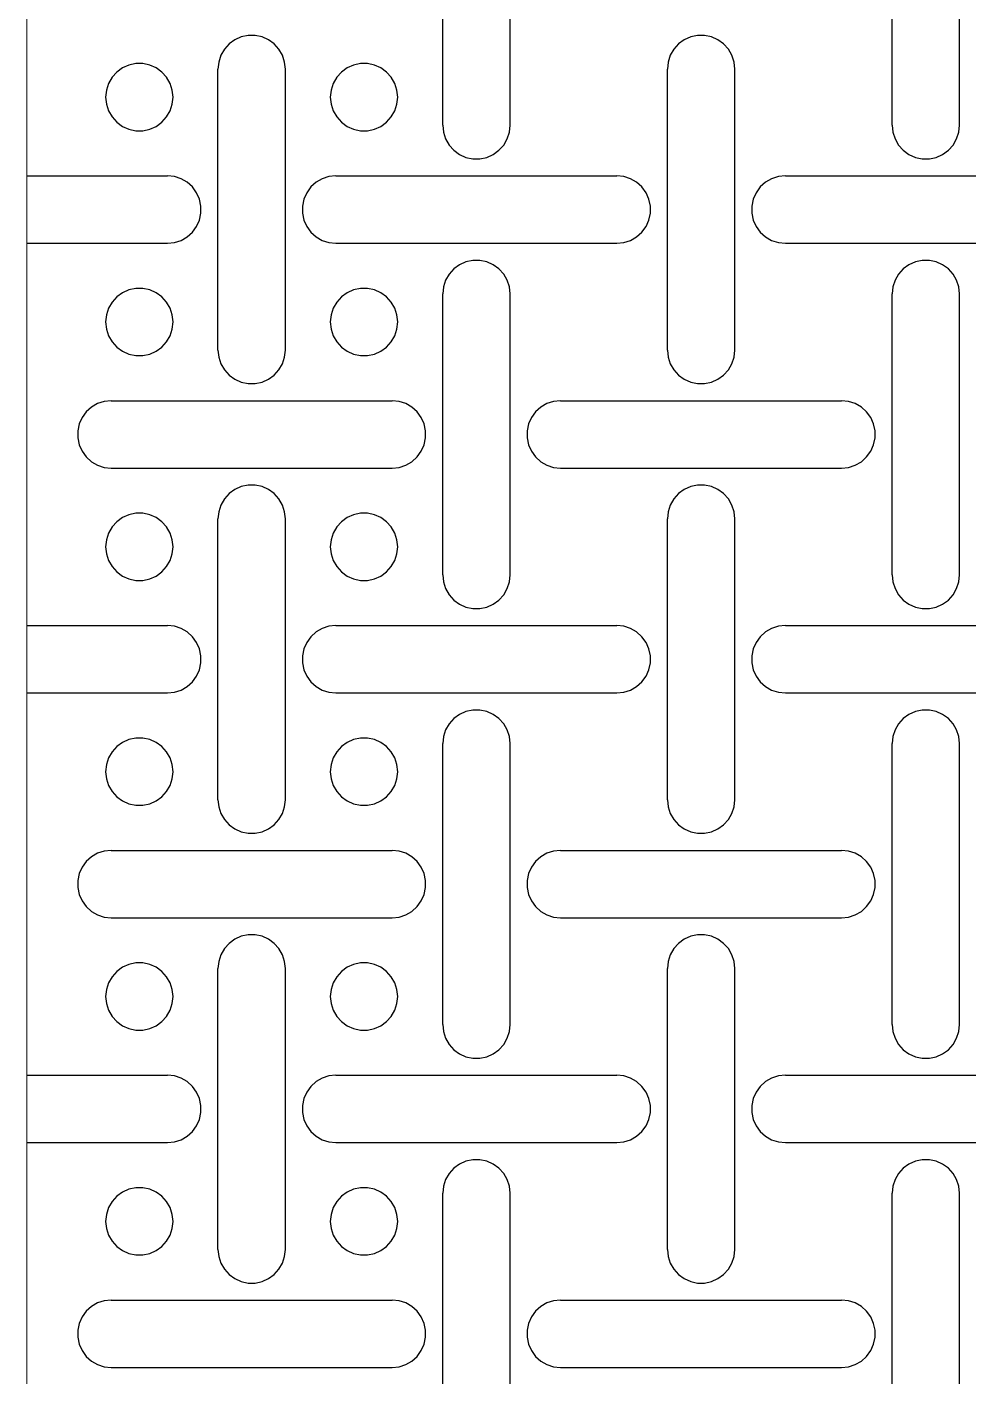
# Model space of a CAD drawing. Header units: metres. Extents: x 0 to 140, y -20 to 220.
# Drawn here: x 0 to 41.9, y 38.1 to 98.1 of the extents above; entities that cross this region are included whole.
import ezdxf

# ---------------------------------------------------------------- set-up
doc = ezdxf.new("R2010")
doc.units = ezdxf.units.M

msp = doc.modelspace()

# ---------------------------------------------------------------- linework, layer by layer
at = {"lineweight": 0}
msp.add_line((0, -20), (0, 220), dxfattribs=at)
for p, q in [((18.5, 93.75), (18.5, 106.25)), ((21.5, 93.75), (21.5, 106.25)), ((38.5, 93.75), (38.5, 106.25)), ((41.5, 93.75), (41.5, 106.25)), ((8.996, 97.365), (8.786, 97.132)), ((9.25, 97.549), (8.996, 97.365)), ((9.536, 97.677), (9.25, 97.549)), ((9.843, 97.742), (9.536, 97.677)), ((10.157, 97.742), (9.843, 97.742)), ((10.464, 97.677), (10.157, 97.742)), ((10.75, 97.549), (10.464, 97.677)), ((11.004, 97.365), (10.75, 97.549)), ((11.214, 97.132), (11.004, 97.365)), ((28.996, 97.365), (28.786, 97.132)), ((29.25, 97.549), (28.996, 97.365)), ((29.536, 97.677), (29.25, 97.549)), ((29.843, 97.742), (29.536, 97.677)), ((30.157, 97.742), (29.843, 97.742)), ((30.464, 97.677), (30.157, 97.742)), ((30.75, 97.549), (30.464, 97.677)), ((31.004, 97.365), (30.75, 97.549)), ((31.214, 97.132), (31.004, 97.365)), ((8.63, 96.86), (8.533, 96.562)), ((8.786, 97.132), (8.63, 96.86)), ((11.37, 96.86), (11.214, 97.132)), ((11.467, 96.562), (11.37, 96.86)), ((28.63, 96.86), (28.533, 96.562)), ((28.786, 97.132), (28.63, 96.86)), ((31.37, 96.86), (31.214, 97.132)), ((31.467, 96.562), (31.37, 96.86)), ((3.996, 96.115), (3.786, 95.882)), ((4.25, 96.299), (3.996, 96.115)), ((4.536, 96.427), (4.25, 96.299)), ((4.843, 96.492), (4.536, 96.427)), ((5.157, 96.492), (4.843, 96.492)), ((5.464, 96.427), (5.157, 96.492)), ((5.75, 96.299), (5.464, 96.427)), ((6.004, 96.115), (5.75, 96.299)), ((6.214, 95.882), (6.004, 96.115)), ((8.533, 96.562), (8.5, 96.25)), ((8.5, 83.75), (8.5, 96.25)), ((11.5, 96.25), (11.467, 96.562)), ((11.5, 83.75), (11.5, 96.25)), ((13.996, 96.115), (13.786, 95.882)), ((14.25, 96.299), (13.996, 96.115)), ((14.536, 96.427), (14.25, 96.299)), ((14.843, 96.492), (14.536, 96.427)), ((15.157, 96.492), (14.843, 96.492)), ((15.464, 96.427), (15.157, 96.492)), ((15.75, 96.299), (15.464, 96.427)), ((16.004, 96.115), (15.75, 96.299)), ((16.214, 95.882), (16.004, 96.115)), ((28.533, 96.562), (28.5, 96.25)), ((28.5, 83.75), (28.5, 96.25)), ((31.5, 96.25), (31.467, 96.562)), ((31.5, 83.75), (31.5, 96.25)), ((3.63, 95.61), (3.533, 95.312)), ((3.786, 95.882), (3.63, 95.61)), ((6.37, 95.61), (6.214, 95.882)), ((6.467, 95.312), (6.37, 95.61)), ((13.63, 95.61), (13.533, 95.312)), ((13.786, 95.882), (13.63, 95.61)), ((16.37, 95.61), (16.214, 95.882)), ((16.467, 95.312), (16.37, 95.61)), ((3.533, 95.312), (3.5, 95)), ((3.5, 95), (3.533, 94.688)), ((6.5, 95), (6.467, 95.312)), ((6.467, 94.688), (6.5, 95)), ((13.533, 95.312), (13.5, 95)), ((13.5, 95), (13.533, 94.688)), ((16.5, 95), (16.467, 95.312)), ((16.467, 94.688), (16.5, 95)), ((3.533, 94.688), (3.63, 94.39)), ((3.63, 94.39), (3.786, 94.118)), ((6.214, 94.118), (6.37, 94.39)), ((6.37, 94.39), (6.467, 94.688)), ((13.533, 94.688), (13.63, 94.39)), ((13.63, 94.39), (13.786, 94.118)), ((16.214, 94.118), (16.37, 94.39)), ((16.37, 94.39), (16.467, 94.688)), ((3.786, 94.118), (3.996, 93.885)), ((3.996, 93.885), (4.25, 93.701)), ((4.25, 93.701), (4.536, 93.573)), ((5.464, 93.573), (5.75, 93.701)), ((5.75, 93.701), (6.004, 93.885)), ((6.004, 93.885), (6.214, 94.118)), ((13.786, 94.118), (13.996, 93.885)), ((13.996, 93.885), (14.25, 93.701)), ((14.25, 93.701), (14.536, 93.573)), ((15.464, 93.573), (15.75, 93.701)), ((15.75, 93.701), (16.004, 93.885)), ((16.004, 93.885), (16.214, 94.118)), ((18.5, 93.75), (18.533, 93.438)), ((21.467, 93.438), (21.5, 93.75)), ((38.5, 93.75), (38.533, 93.438)), ((41.467, 93.438), (41.5, 93.75)), ((4.536, 93.573), (4.843, 93.508)), ((4.843, 93.508), (5.157, 93.508)), ((5.157, 93.508), (5.464, 93.573)), ((14.536, 93.573), (14.843, 93.508)), ((14.843, 93.508), (15.157, 93.508)), ((15.157, 93.508), (15.464, 93.573)), ((18.533, 93.438), (18.63, 93.14)), ((18.63, 93.14), (18.786, 92.868)), ((21.214, 92.868), (21.37, 93.14)), ((21.37, 93.14), (21.467, 93.438)), ((38.533, 93.438), (38.63, 93.14)), ((38.63, 93.14), (38.786, 92.868)), ((41.214, 92.868), (41.37, 93.14)), ((41.37, 93.14), (41.467, 93.438)), ((18.786, 92.868), (18.996, 92.635)), ((18.996, 92.635), (19.25, 92.451)), ((19.25, 92.451), (19.536, 92.323)), ((20.464, 92.323), (20.75, 92.451)), ((20.75, 92.451), (21.004, 92.635)), ((21.004, 92.635), (21.214, 92.868)), ((38.786, 92.868), (38.996, 92.635)), ((38.996, 92.635), (39.25, 92.451)), ((39.25, 92.451), (39.536, 92.323)), ((40.464, 92.323), (40.75, 92.451)), ((40.75, 92.451), (41.004, 92.635)), ((41.004, 92.635), (41.214, 92.868)), ((19.536, 92.323), (19.843, 92.258)), ((19.843, 92.258), (20.157, 92.258)), ((20.157, 92.258), (20.464, 92.323)), ((39.536, 92.323), (39.843, 92.258)), ((39.843, 92.258), (40.157, 92.258)), ((40.157, 92.258), (40.464, 92.323)), ((0, 91.5), (6.25, 91.5)), ((6.562, 91.467), (6.25, 91.5)), ((6.86, 91.37), (6.562, 91.467)), ((7.132, 91.214), (6.86, 91.37)), ((7.365, 91.004), (7.132, 91.214)), ((12.868, 91.214), (12.635, 91.004)), ((13.14, 91.37), (12.868, 91.214)), ((13.438, 91.467), (13.14, 91.37)), ((13.75, 91.5), (13.438, 91.467)), ((13.75, 91.5), (26.25, 91.5)), ((26.562, 91.467), (26.25, 91.5)), ((26.86, 91.37), (26.562, 91.467)), ((27.132, 91.214), (26.86, 91.37)), ((27.365, 91.004), (27.132, 91.214)), ((32.868, 91.214), (32.635, 91.004)), ((33.14, 91.37), (32.868, 91.214)), ((33.438, 91.467), (33.14, 91.37)), ((33.75, 91.5), (33.438, 91.467)), ((33.75, 91.5), (46.25, 91.5)), ((7.549, 90.75), (7.365, 91.004)), ((7.677, 90.464), (7.549, 90.75)), ((12.451, 90.75), (12.323, 90.464)), ((12.635, 91.004), (12.451, 90.75)), ((27.549, 90.75), (27.365, 91.004)), ((27.677, 90.464), (27.549, 90.75)), ((32.451, 90.75), (32.323, 90.464)), ((32.635, 91.004), (32.451, 90.75)), ((7.742, 90.157), (7.677, 90.464)), ((7.742, 89.843), (7.742, 90.157)), ((12.323, 90.464), (12.258, 90.157)), ((12.258, 90.157), (12.258, 89.843)), ((27.742, 90.157), (27.677, 90.464)), ((27.742, 89.843), (27.742, 90.157)), ((32.323, 90.464), (32.258, 90.157)), ((32.258, 90.157), (32.258, 89.843)), ((7.549, 89.25), (7.677, 89.536)), ((7.677, 89.536), (7.742, 89.843)), ((12.258, 89.843), (12.323, 89.536)), ((12.323, 89.536), (12.451, 89.25)), ((27.549, 89.25), (27.677, 89.536)), ((27.677, 89.536), (27.742, 89.843)), ((32.258, 89.843), (32.323, 89.536)), ((32.323, 89.536), (32.451, 89.25)), ((7.132, 88.786), (7.365, 88.996)), ((7.365, 88.996), (7.549, 89.25)), ((12.451, 89.25), (12.635, 88.996)), ((12.635, 88.996), (12.868, 88.786)), ((27.132, 88.786), (27.365, 88.996)), ((27.365, 88.996), (27.549, 89.25)), ((32.451, 89.25), (32.635, 88.996)), ((32.635, 88.996), (32.868, 88.786)), ((0, 88.5), (6.25, 88.5)), ((6.25, 88.5), (6.562, 88.533)), ((6.562, 88.533), (6.86, 88.63)), ((6.86, 88.63), (7.132, 88.786)), ((12.868, 88.786), (13.14, 88.63)), ((13.14, 88.63), (13.438, 88.533)), ((13.438, 88.533), (13.75, 88.5)), ((13.75, 88.5), (26.25, 88.5)), ((26.25, 88.5), (26.562, 88.533)), ((26.562, 88.533), (26.86, 88.63)), ((26.86, 88.63), (27.132, 88.786)), ((32.868, 88.786), (33.14, 88.63)), ((33.14, 88.63), (33.438, 88.533)), ((33.438, 88.533), (33.75, 88.5)), ((33.75, 88.5), (46.25, 88.5)), ((19.536, 87.677), (19.25, 87.549)), ((19.843, 87.742), (19.536, 87.677)), ((20.157, 87.742), (19.843, 87.742)), ((20.464, 87.677), (20.157, 87.742)), ((20.75, 87.549), (20.464, 87.677)), ((39.536, 87.677), (39.25, 87.549)), ((39.843, 87.742), (39.536, 87.677)), ((40.157, 87.742), (39.843, 87.742)), ((40.464, 87.677), (40.157, 87.742)), ((40.75, 87.549), (40.464, 87.677)), ((18.786, 87.132), (18.63, 86.86)), ((18.996, 87.365), (18.786, 87.132)), ((19.25, 87.549), (18.996, 87.365)), ((21.004, 87.365), (20.75, 87.549)), ((21.214, 87.132), (21.004, 87.365)), ((21.37, 86.86), (21.214, 87.132)), ((38.786, 87.132), (38.63, 86.86)), ((38.996, 87.365), (38.786, 87.132)), ((39.25, 87.549), (38.996, 87.365)), ((41.004, 87.365), (40.75, 87.549)), ((41.214, 87.132), (41.004, 87.365)), ((41.37, 86.86), (41.214, 87.132)), ((4.536, 86.427), (4.25, 86.299)), ((4.843, 86.492), (4.536, 86.427)), ((5.157, 86.492), (4.843, 86.492)), ((5.464, 86.427), (5.157, 86.492)), ((5.75, 86.299), (5.464, 86.427)), ((14.536, 86.427), (14.25, 86.299)), ((14.843, 86.492), (14.536, 86.427)), ((15.157, 86.492), (14.843, 86.492)), ((15.464, 86.427), (15.157, 86.492)), ((15.75, 86.299), (15.464, 86.427)), ((18.533, 86.562), (18.5, 86.25)), ((18.63, 86.86), (18.533, 86.562)), ((21.467, 86.562), (21.37, 86.86)), ((21.5, 86.25), (21.467, 86.562)), ((38.533, 86.562), (38.5, 86.25)), ((38.63, 86.86), (38.533, 86.562)), ((41.467, 86.562), (41.37, 86.86)), ((41.5, 86.25), (41.467, 86.562)), ((3.786, 85.882), (3.63, 85.61)), ((3.996, 86.115), (3.786, 85.882)), ((4.25, 86.299), (3.996, 86.115)), ((6.004, 86.115), (5.75, 86.299)), ((6.214, 85.882), (6.004, 86.115)), ((6.37, 85.61), (6.214, 85.882)), ((13.786, 85.882), (13.63, 85.61)), ((13.996, 86.115), (13.786, 85.882)), ((14.25, 86.299), (13.996, 86.115)), ((16.004, 86.115), (15.75, 86.299)), ((16.214, 85.882), (16.004, 86.115)), ((16.37, 85.61), (16.214, 85.882)), ((18.5, 73.75), (18.5, 86.25)), ((21.5, 73.75), (21.5, 86.25)), ((38.5, 73.75), (38.5, 86.25)), ((41.5, 73.75), (41.5, 86.25)), ((3.533, 85.312), (3.5, 85)), ((3.63, 85.61), (3.533, 85.312)), ((6.467, 85.312), (6.37, 85.61)), ((6.5, 85), (6.467, 85.312)), ((13.533, 85.312), (13.5, 85)), ((13.63, 85.61), (13.533, 85.312)), ((16.467, 85.312), (16.37, 85.61)), ((16.5, 85), (16.467, 85.312)), ((3.5, 85), (3.533, 84.688)), ((3.533, 84.688), (3.63, 84.39)), ((6.37, 84.39), (6.467, 84.688)), ((6.467, 84.688), (6.5, 85)), ((13.5, 85), (13.533, 84.688)), ((13.533, 84.688), (13.63, 84.39)), ((16.37, 84.39), (16.467, 84.688)), ((16.467, 84.688), (16.5, 85)), ((3.63, 84.39), (3.786, 84.118)), ((3.786, 84.118), (3.996, 83.885)), ((6.004, 83.885), (6.214, 84.118)), ((6.214, 84.118), (6.37, 84.39)), ((13.63, 84.39), (13.786, 84.118)), ((13.786, 84.118), (13.996, 83.885)), ((16.004, 83.885), (16.214, 84.118)), ((16.214, 84.118), (16.37, 84.39)), ((3.996, 83.885), (4.25, 83.701)), ((4.25, 83.701), (4.536, 83.573)), ((4.536, 83.573), (4.843, 83.508)), ((4.843, 83.508), (5.157, 83.508)), ((5.157, 83.508), (5.464, 83.573)), ((5.464, 83.573), (5.75, 83.701)), ((5.75, 83.701), (6.004, 83.885)), ((8.5, 83.75), (8.533, 83.438)), ((8.533, 83.438), (8.63, 83.14)), ((11.37, 83.14), (11.467, 83.438)), ((11.467, 83.438), (11.5, 83.75)), ((13.996, 83.885), (14.25, 83.701)), ((14.25, 83.701), (14.536, 83.573)), ((14.536, 83.573), (14.843, 83.508)), ((14.843, 83.508), (15.157, 83.508)), ((15.157, 83.508), (15.464, 83.573)), ((15.464, 83.573), (15.75, 83.701)), ((15.75, 83.701), (16.004, 83.885)), ((28.5, 83.75), (28.533, 83.438)), ((28.533, 83.438), (28.63, 83.14)), ((31.37, 83.14), (31.467, 83.438)), ((31.467, 83.438), (31.5, 83.75)), ((8.63, 83.14), (8.786, 82.868)), ((8.786, 82.868), (8.996, 82.635)), ((11.004, 82.635), (11.214, 82.868)), ((11.214, 82.868), (11.37, 83.14)), ((28.63, 83.14), (28.786, 82.868)), ((28.786, 82.868), (28.996, 82.635)), ((31.004, 82.635), (31.214, 82.868)), ((31.214, 82.868), (31.37, 83.14)), ((8.996, 82.635), (9.25, 82.451)), ((9.25, 82.451), (9.536, 82.323)), ((9.536, 82.323), (9.843, 82.258)), ((9.843, 82.258), (10.157, 82.258)), ((10.157, 82.258), (10.464, 82.323)), ((10.464, 82.323), (10.75, 82.451)), ((10.75, 82.451), (11.004, 82.635)), ((28.996, 82.635), (29.25, 82.451)), ((29.25, 82.451), (29.536, 82.323)), ((29.536, 82.323), (29.843, 82.258)), ((29.843, 82.258), (30.157, 82.258)), ((30.157, 82.258), (30.464, 82.323)), ((30.464, 82.323), (30.75, 82.451)), ((30.75, 82.451), (31.004, 82.635)), ((2.635, 81.004), (2.451, 80.75)), ((2.868, 81.214), (2.635, 81.004)), ((3.14, 81.37), (2.868, 81.214)), ((3.438, 81.467), (3.14, 81.37)), ((3.75, 81.5), (3.438, 81.467)), ((3.75, 81.5), (16.25, 81.5)), ((16.562, 81.467), (16.25, 81.5)), ((16.86, 81.37), (16.562, 81.467)), ((17.132, 81.214), (16.86, 81.37)), ((17.365, 81.004), (17.132, 81.214)), ((17.549, 80.75), (17.365, 81.004)), ((22.635, 81.004), (22.451, 80.75)), ((22.868, 81.214), (22.635, 81.004)), ((23.14, 81.37), (22.868, 81.214)), ((23.438, 81.467), (23.14, 81.37)), ((23.75, 81.5), (23.438, 81.467)), ((23.75, 81.5), (36.25, 81.5)), ((36.562, 81.467), (36.25, 81.5)), ((36.86, 81.37), (36.562, 81.467)), ((37.132, 81.214), (36.86, 81.37)), ((37.365, 81.004), (37.132, 81.214)), ((37.549, 80.75), (37.365, 81.004)), ((2.323, 80.464), (2.258, 80.157)), ((2.451, 80.75), (2.323, 80.464)), ((17.677, 80.464), (17.549, 80.75)), ((17.742, 80.157), (17.677, 80.464)), ((22.323, 80.464), (22.258, 80.157)), ((22.451, 80.75), (22.323, 80.464)), ((37.677, 80.464), (37.549, 80.75)), ((37.742, 80.157), (37.677, 80.464)), ((2.258, 80.157), (2.258, 79.843)), ((2.258, 79.843), (2.323, 79.536)), ((17.677, 79.536), (17.742, 79.843)), ((17.742, 79.843), (17.742, 80.157)), ((22.258, 80.157), (22.258, 79.843)), ((22.258, 79.843), (22.323, 79.536)), ((37.677, 79.536), (37.742, 79.843)), ((37.742, 79.843), (37.742, 80.157)), ((2.323, 79.536), (2.451, 79.25)), ((2.451, 79.25), (2.635, 78.996)), ((17.365, 78.996), (17.549, 79.25)), ((17.549, 79.25), (17.677, 79.536)), ((22.323, 79.536), (22.451, 79.25)), ((22.451, 79.25), (22.635, 78.996)), ((37.365, 78.996), (37.549, 79.25)), ((37.549, 79.25), (37.677, 79.536)), ((2.635, 78.996), (2.868, 78.786)), ((2.868, 78.786), (3.14, 78.63)), ((3.14, 78.63), (3.438, 78.533)), ((16.562, 78.533), (16.86, 78.63)), ((16.86, 78.63), (17.132, 78.786)), ((17.132, 78.786), (17.365, 78.996)), ((22.635, 78.996), (22.868, 78.786)), ((22.868, 78.786), (23.14, 78.63)), ((23.14, 78.63), (23.438, 78.533)), ((36.562, 78.533), (36.86, 78.63)), ((36.86, 78.63), (37.132, 78.786)), ((37.132, 78.786), (37.365, 78.996)), ((3.438, 78.533), (3.75, 78.5)), ((3.75, 78.5), (16.25, 78.5)), ((16.25, 78.5), (16.562, 78.533)), ((23.438, 78.533), (23.75, 78.5)), ((23.75, 78.5), (36.25, 78.5)), ((36.25, 78.5), (36.562, 78.533)), ((9.25, 77.549), (8.996, 77.365)), ((9.536, 77.677), (9.25, 77.549)), ((9.843, 77.742), (9.536, 77.677)), ((10.157, 77.742), (9.843, 77.742)), ((10.464, 77.677), (10.157, 77.742)), ((10.75, 77.549), (10.464, 77.677)), ((11.004, 77.365), (10.75, 77.549)), ((29.25, 77.549), (28.996, 77.365)), ((29.536, 77.677), (29.25, 77.549)), ((29.843, 77.742), (29.536, 77.677)), ((30.157, 77.742), (29.843, 77.742)), ((30.464, 77.677), (30.157, 77.742)), ((30.75, 77.549), (30.464, 77.677)), ((31.004, 77.365), (30.75, 77.549)), ((8.63, 76.86), (8.533, 76.562)), ((8.786, 77.132), (8.63, 76.86)), ((8.996, 77.365), (8.786, 77.132)), ((11.214, 77.132), (11.004, 77.365)), ((11.37, 76.86), (11.214, 77.132)), ((11.467, 76.562), (11.37, 76.86)), ((28.63, 76.86), (28.533, 76.562)), ((28.786, 77.132), (28.63, 76.86)), ((28.996, 77.365), (28.786, 77.132)), ((31.214, 77.132), (31.004, 77.365)), ((31.37, 76.86), (31.214, 77.132)), ((31.467, 76.562), (31.37, 76.86)), ((4.25, 76.299), (3.996, 76.115)), ((4.536, 76.427), (4.25, 76.299)), ((4.843, 76.492), (4.536, 76.427)), ((5.157, 76.492), (4.843, 76.492)), ((5.464, 76.427), (5.157, 76.492)), ((5.75, 76.299), (5.464, 76.427)), ((6.004, 76.115), (5.75, 76.299)), ((8.533, 76.562), (8.5, 76.25)), ((8.5, 63.75), (8.5, 76.25)), ((11.5, 76.25), (11.467, 76.562)), ((11.5, 63.75), (11.5, 76.25)), ((14.25, 76.299), (13.996, 76.115)), ((14.536, 76.427), (14.25, 76.299)), ((14.843, 76.492), (14.536, 76.427)), ((15.157, 76.492), (14.843, 76.492)), ((15.464, 76.427), (15.157, 76.492)), ((15.75, 76.299), (15.464, 76.427)), ((16.004, 76.115), (15.75, 76.299)), ((28.533, 76.562), (28.5, 76.25)), ((28.5, 63.75), (28.5, 76.25)), ((31.5, 76.25), (31.467, 76.562)), ((31.5, 63.75), (31.5, 76.25)), ((3.63, 75.61), (3.533, 75.312)), ((3.786, 75.882), (3.63, 75.61)), ((3.996, 76.115), (3.786, 75.882)), ((6.214, 75.882), (6.004, 76.115)), ((6.37, 75.61), (6.214, 75.882)), ((6.467, 75.312), (6.37, 75.61)), ((13.63, 75.61), (13.533, 75.312)), ((13.786, 75.882), (13.63, 75.61)), ((13.996, 76.115), (13.786, 75.882)), ((16.214, 75.882), (16.004, 76.115)), ((16.37, 75.61), (16.214, 75.882)), ((16.467, 75.312), (16.37, 75.61)), ((3.533, 75.312), (3.5, 75)), ((3.5, 75), (3.533, 74.688)), ((6.5, 75), (6.467, 75.312)), ((6.467, 74.688), (6.5, 75)), ((13.533, 75.312), (13.5, 75)), ((13.5, 75), (13.533, 74.688)), ((16.5, 75), (16.467, 75.312)), ((16.467, 74.688), (16.5, 75)), ((3.533, 74.688), (3.63, 74.39)), ((6.37, 74.39), (6.467, 74.688)), ((13.533, 74.688), (13.63, 74.39)), ((16.37, 74.39), (16.467, 74.688)), ((3.63, 74.39), (3.786, 74.118)), ((3.786, 74.118), (3.996, 73.885)), ((3.996, 73.885), (4.25, 73.701)), ((5.75, 73.701), (6.004, 73.885)), ((6.004, 73.885), (6.214, 74.118)), ((6.214, 74.118), (6.37, 74.39)), ((13.63, 74.39), (13.786, 74.118)), ((13.786, 74.118), (13.996, 73.885)), ((13.996, 73.885), (14.25, 73.701)), ((15.75, 73.701), (16.004, 73.885)), ((16.004, 73.885), (16.214, 74.118)), ((16.214, 74.118), (16.37, 74.39)), ((4.25, 73.701), (4.536, 73.573)), ((4.536, 73.573), (4.843, 73.508)), ((4.843, 73.508), (5.157, 73.508)), ((5.157, 73.508), (5.464, 73.573)), ((5.464, 73.573), (5.75, 73.701)), ((14.25, 73.701), (14.536, 73.573)), ((14.536, 73.573), (14.843, 73.508)), ((14.843, 73.508), (15.157, 73.508)), ((15.157, 73.508), (15.464, 73.573)), ((15.464, 73.573), (15.75, 73.701)), ((18.5, 73.75), (18.533, 73.438)), ((18.533, 73.438), (18.63, 73.14)), ((21.37, 73.14), (21.467, 73.438)), ((21.467, 73.438), (21.5, 73.75)), ((38.5, 73.75), (38.533, 73.438)), ((38.533, 73.438), (38.63, 73.14)), ((41.37, 73.14), (41.467, 73.438)), ((41.467, 73.438), (41.5, 73.75)), ((18.63, 73.14), (18.786, 72.868)), ((18.786, 72.868), (18.996, 72.635)), ((18.996, 72.635), (19.25, 72.451)), ((20.75, 72.451), (21.004, 72.635)), ((21.004, 72.635), (21.214, 72.868)), ((21.214, 72.868), (21.37, 73.14)), ((38.63, 73.14), (38.786, 72.868)), ((38.786, 72.868), (38.996, 72.635)), ((38.996, 72.635), (39.25, 72.451)), ((40.75, 72.451), (41.004, 72.635)), ((41.004, 72.635), (41.214, 72.868)), ((41.214, 72.868), (41.37, 73.14)), ((19.25, 72.451), (19.536, 72.323)), ((19.536, 72.323), (19.843, 72.258)), ((19.843, 72.258), (20.157, 72.258)), ((20.157, 72.258), (20.464, 72.323)), ((20.464, 72.323), (20.75, 72.451)), ((39.25, 72.451), (39.536, 72.323)), ((39.536, 72.323), (39.843, 72.258)), ((39.843, 72.258), (40.157, 72.258)), ((40.157, 72.258), (40.464, 72.323)), ((40.464, 72.323), (40.75, 72.451)), ((0, 71.5), (6.25, 71.5)), ((6.562, 71.467), (6.25, 71.5)), ((6.86, 71.37), (6.562, 71.467)), ((13.438, 71.467), (13.14, 71.37)), ((13.75, 71.5), (13.438, 71.467)), ((13.75, 71.5), (26.25, 71.5)), ((26.562, 71.467), (26.25, 71.5)), ((26.86, 71.37), (26.562, 71.467)), ((33.438, 71.467), (33.14, 71.37)), ((33.75, 71.5), (33.438, 71.467)), ((33.75, 71.5), (46.25, 71.5)), ((7.132, 71.214), (6.86, 71.37)), ((7.365, 71.004), (7.132, 71.214)), ((7.549, 70.75), (7.365, 71.004)), ((12.635, 71.004), (12.451, 70.75)), ((12.868, 71.214), (12.635, 71.004)), ((13.14, 71.37), (12.868, 71.214)), ((27.132, 71.214), (26.86, 71.37)), ((27.365, 71.004), (27.132, 71.214)), ((27.549, 70.75), (27.365, 71.004)), ((32.635, 71.004), (32.451, 70.75)), ((32.868, 71.214), (32.635, 71.004)), ((33.14, 71.37), (32.868, 71.214)), ((7.677, 70.464), (7.549, 70.75)), ((7.742, 70.157), (7.677, 70.464)), ((12.323, 70.464), (12.258, 70.157)), ((12.451, 70.75), (12.323, 70.464)), ((27.677, 70.464), (27.549, 70.75)), ((27.742, 70.157), (27.677, 70.464)), ((32.323, 70.464), (32.258, 70.157)), ((32.451, 70.75), (32.323, 70.464)), ((7.677, 69.536), (7.742, 69.843)), ((7.742, 69.843), (7.742, 70.157)), ((12.258, 70.157), (12.258, 69.843)), ((12.258, 69.843), (12.323, 69.536)), ((27.677, 69.536), (27.742, 69.843)), ((27.742, 69.843), (27.742, 70.157)), ((32.258, 70.157), (32.258, 69.843)), ((32.258, 69.843), (32.323, 69.536)), ((7.365, 68.996), (7.549, 69.25)), ((7.549, 69.25), (7.677, 69.536)), ((12.323, 69.536), (12.451, 69.25)), ((12.451, 69.25), (12.635, 68.996)), ((27.365, 68.996), (27.549, 69.25)), ((27.549, 69.25), (27.677, 69.536)), ((32.323, 69.536), (32.451, 69.25)), ((32.451, 69.25), (32.635, 68.996)), ((0, 68.5), (6.25, 68.5)), ((6.25, 68.5), (6.562, 68.533)), ((6.562, 68.533), (6.86, 68.63)), ((6.86, 68.63), (7.132, 68.786)), ((7.132, 68.786), (7.365, 68.996)), ((12.635, 68.996), (12.868, 68.786)), ((12.868, 68.786), (13.14, 68.63)), ((13.14, 68.63), (13.438, 68.533)), ((13.438, 68.533), (13.75, 68.5)), ((13.75, 68.5), (26.25, 68.5)), ((26.25, 68.5), (26.562, 68.533)), ((26.562, 68.533), (26.86, 68.63)), ((26.86, 68.63), (27.132, 68.786)), ((27.132, 68.786), (27.365, 68.996)), ((32.635, 68.996), (32.868, 68.786)), ((32.868, 68.786), (33.14, 68.63)), ((33.14, 68.63), (33.438, 68.533)), ((33.438, 68.533), (33.75, 68.5)), ((33.75, 68.5), (46.25, 68.5)), ((18.996, 67.365), (18.786, 67.132)), ((19.25, 67.549), (18.996, 67.365)), ((19.536, 67.677), (19.25, 67.549)), ((19.843, 67.742), (19.536, 67.677)), ((20.157, 67.742), (19.843, 67.742)), ((20.464, 67.677), (20.157, 67.742)), ((20.75, 67.549), (20.464, 67.677)), ((21.004, 67.365), (20.75, 67.549)), ((21.214, 67.132), (21.004, 67.365)), ((38.996, 67.365), (38.786, 67.132)), ((39.25, 67.549), (38.996, 67.365)), ((39.536, 67.677), (39.25, 67.549)), ((39.843, 67.742), (39.536, 67.677)), ((40.157, 67.742), (39.843, 67.742)), ((40.464, 67.677), (40.157, 67.742)), ((40.75, 67.549), (40.464, 67.677)), ((41.004, 67.365), (40.75, 67.549)), ((41.214, 67.132), (41.004, 67.365)), ((18.63, 66.86), (18.533, 66.562)), ((18.786, 67.132), (18.63, 66.86)), ((21.37, 66.86), (21.214, 67.132)), ((21.467, 66.562), (21.37, 66.86)), ((38.63, 66.86), (38.533, 66.562)), ((38.786, 67.132), (38.63, 66.86)), ((41.37, 66.86), (41.214, 67.132)), ((41.467, 66.562), (41.37, 66.86)), ((3.996, 66.115), (3.786, 65.882)), ((4.25, 66.299), (3.996, 66.115)), ((4.536, 66.427), (4.25, 66.299)), ((4.843, 66.492), (4.536, 66.427)), ((5.157, 66.492), (4.843, 66.492)), ((5.464, 66.427), (5.157, 66.492)), ((5.75, 66.299), (5.464, 66.427)), ((6.004, 66.115), (5.75, 66.299)), ((6.214, 65.882), (6.004, 66.115)), ((13.996, 66.115), (13.786, 65.882)), ((14.25, 66.299), (13.996, 66.115)), ((14.536, 66.427), (14.25, 66.299)), ((14.843, 66.492), (14.536, 66.427)), ((15.157, 66.492), (14.843, 66.492)), ((15.464, 66.427), (15.157, 66.492)), ((15.75, 66.299), (15.464, 66.427)), ((16.004, 66.115), (15.75, 66.299)), ((16.214, 65.882), (16.004, 66.115)), ((18.533, 66.562), (18.5, 66.25)), ((18.5, 53.75), (18.5, 66.25)), ((21.5, 66.25), (21.467, 66.562)), ((21.5, 53.75), (21.5, 66.25)), ((38.533, 66.562), (38.5, 66.25)), ((38.5, 53.75), (38.5, 66.25)), ((41.5, 66.25), (41.467, 66.562)), ((41.5, 53.75), (41.5, 66.25)), ((3.63, 65.61), (3.533, 65.312)), ((3.786, 65.882), (3.63, 65.61)), ((6.37, 65.61), (6.214, 65.882)), ((6.467, 65.312), (6.37, 65.61)), ((13.63, 65.61), (13.533, 65.312)), ((13.786, 65.882), (13.63, 65.61)), ((16.37, 65.61), (16.214, 65.882)), ((16.467, 65.312), (16.37, 65.61)), ((3.533, 65.312), (3.5, 65)), ((3.5, 65), (3.533, 64.688)), ((6.5, 65), (6.467, 65.312)), ((6.467, 64.688), (6.5, 65)), ((13.533, 65.312), (13.5, 65)), ((13.5, 65), (13.533, 64.688)), ((16.5, 65), (16.467, 65.312)), ((16.467, 64.688), (16.5, 65)), ((3.533, 64.688), (3.63, 64.39)), ((3.63, 64.39), (3.786, 64.118)), ((6.214, 64.118), (6.37, 64.39)), ((6.37, 64.39), (6.467, 64.688)), ((13.533, 64.688), (13.63, 64.39)), ((13.63, 64.39), (13.786, 64.118)), ((16.214, 64.118), (16.37, 64.39)), ((16.37, 64.39), (16.467, 64.688)), ((3.786, 64.118), (3.996, 63.885)), ((3.996, 63.885), (4.25, 63.701)), ((4.25, 63.701), (4.536, 63.573)), ((5.464, 63.573), (5.75, 63.701)), ((5.75, 63.701), (6.004, 63.885)), ((6.004, 63.885), (6.214, 64.118)), ((8.5, 63.75), (8.533, 63.438)), ((11.467, 63.438), (11.5, 63.75)), ((13.786, 64.118), (13.996, 63.885)), ((13.996, 63.885), (14.25, 63.701)), ((14.25, 63.701), (14.536, 63.573)), ((15.464, 63.573), (15.75, 63.701)), ((15.75, 63.701), (16.004, 63.885)), ((16.004, 63.885), (16.214, 64.118)), ((28.5, 63.75), (28.533, 63.438)), ((31.467, 63.438), (31.5, 63.75)), ((4.536, 63.573), (4.843, 63.508)), ((4.843, 63.508), (5.157, 63.508)), ((5.157, 63.508), (5.464, 63.573)), ((8.533, 63.438), (8.63, 63.14)), ((8.63, 63.14), (8.786, 62.868)), ((11.214, 62.868), (11.37, 63.14)), ((11.37, 63.14), (11.467, 63.438)), ((14.536, 63.573), (14.843, 63.508)), ((14.843, 63.508), (15.157, 63.508)), ((15.157, 63.508), (15.464, 63.573)), ((28.533, 63.438), (28.63, 63.14)), ((28.63, 63.14), (28.786, 62.868)), ((31.214, 62.868), (31.37, 63.14)), ((31.37, 63.14), (31.467, 63.438)), ((8.786, 62.868), (8.996, 62.635)), ((8.996, 62.635), (9.25, 62.451)), ((9.25, 62.451), (9.536, 62.323)), ((10.464, 62.323), (10.75, 62.451)), ((10.75, 62.451), (11.004, 62.635)), ((11.004, 62.635), (11.214, 62.868)), ((28.786, 62.868), (28.996, 62.635)), ((28.996, 62.635), (29.25, 62.451)), ((29.25, 62.451), (29.536, 62.323)), ((30.464, 62.323), (30.75, 62.451)), ((30.75, 62.451), (31.004, 62.635)), ((31.004, 62.635), (31.214, 62.868)), ((9.536, 62.323), (9.843, 62.258)), ((9.843, 62.258), (10.157, 62.258)), ((10.157, 62.258), (10.464, 62.323)), ((29.536, 62.323), (29.843, 62.258)), ((29.843, 62.258), (30.157, 62.258)), ((30.157, 62.258), (30.464, 62.323)), ((2.868, 61.214), (2.635, 61.004)), ((3.14, 61.37), (2.868, 61.214)), ((3.438, 61.467), (3.14, 61.37)), ((3.75, 61.5), (3.438, 61.467)), ((3.75, 61.5), (16.25, 61.5)), ((16.562, 61.467), (16.25, 61.5)), ((16.86, 61.37), (16.562, 61.467)), ((17.132, 61.214), (16.86, 61.37)), ((17.365, 61.004), (17.132, 61.214)), ((22.868, 61.214), (22.635, 61.004)), ((23.14, 61.37), (22.868, 61.214)), ((23.438, 61.467), (23.14, 61.37)), ((23.75, 61.5), (23.438, 61.467)), ((23.75, 61.5), (36.25, 61.5)), ((36.562, 61.467), (36.25, 61.5)), ((36.86, 61.37), (36.562, 61.467)), ((37.132, 61.214), (36.86, 61.37)), ((37.365, 61.004), (37.132, 61.214)), ((2.451, 60.75), (2.323, 60.464)), ((2.635, 61.004), (2.451, 60.75)), ((17.549, 60.75), (17.365, 61.004)), ((17.677, 60.464), (17.549, 60.75)), ((22.451, 60.75), (22.323, 60.464)), ((22.635, 61.004), (22.451, 60.75)), ((37.549, 60.75), (37.365, 61.004)), ((37.677, 60.464), (37.549, 60.75)), ((2.323, 60.464), (2.258, 60.157)), ((2.258, 60.157), (2.258, 59.843)), ((17.742, 60.157), (17.677, 60.464)), ((17.742, 59.843), (17.742, 60.157)), ((22.323, 60.464), (22.258, 60.157)), ((22.258, 60.157), (22.258, 59.843)), ((37.742, 60.157), (37.677, 60.464)), ((37.742, 59.843), (37.742, 60.157)), ((2.258, 59.843), (2.323, 59.536)), ((2.323, 59.536), (2.451, 59.25)), ((17.549, 59.25), (17.677, 59.536)), ((17.677, 59.536), (17.742, 59.843)), ((22.258, 59.843), (22.323, 59.536)), ((22.323, 59.536), (22.451, 59.25)), ((37.549, 59.25), (37.677, 59.536)), ((37.677, 59.536), (37.742, 59.843)), ((2.451, 59.25), (2.635, 58.996)), ((2.635, 58.996), (2.868, 58.786)), ((17.132, 58.786), (17.365, 58.996)), ((17.365, 58.996), (17.549, 59.25)), ((22.451, 59.25), (22.635, 58.996)), ((22.635, 58.996), (22.868, 58.786)), ((37.132, 58.786), (37.365, 58.996)), ((37.365, 58.996), (37.549, 59.25)), ((2.868, 58.786), (3.14, 58.63)), ((3.14, 58.63), (3.438, 58.533)), ((3.438, 58.533), (3.75, 58.5)), ((3.75, 58.5), (16.25, 58.5)), ((16.25, 58.5), (16.562, 58.533)), ((16.562, 58.533), (16.86, 58.63)), ((16.86, 58.63), (17.132, 58.786)), ((22.868, 58.786), (23.14, 58.63)), ((23.14, 58.63), (23.438, 58.533)), ((23.438, 58.533), (23.75, 58.5)), ((23.75, 58.5), (36.25, 58.5)), ((36.25, 58.5), (36.562, 58.533)), ((36.562, 58.533), (36.86, 58.63)), ((36.86, 58.63), (37.132, 58.786)), ((9.536, 57.677), (9.25, 57.549)), ((9.843, 57.742), (9.536, 57.677)), ((10.157, 57.742), (9.843, 57.742)), ((10.464, 57.677), (10.157, 57.742)), ((10.75, 57.549), (10.464, 57.677)), ((29.536, 57.677), (29.25, 57.549)), ((29.843, 57.742), (29.536, 57.677)), ((30.157, 57.742), (29.843, 57.742)), ((30.464, 57.677), (30.157, 57.742)), ((30.75, 57.549), (30.464, 57.677)), ((8.786, 57.132), (8.63, 56.86)), ((8.996, 57.365), (8.786, 57.132)), ((9.25, 57.549), (8.996, 57.365)), ((11.004, 57.365), (10.75, 57.549)), ((11.214, 57.132), (11.004, 57.365)), ((11.37, 56.86), (11.214, 57.132)), ((28.786, 57.132), (28.63, 56.86)), ((28.996, 57.365), (28.786, 57.132)), ((29.25, 57.549), (28.996, 57.365)), ((31.004, 57.365), (30.75, 57.549)), ((31.214, 57.132), (31.004, 57.365)), ((31.37, 56.86), (31.214, 57.132)), ((4.536, 56.427), (4.25, 56.299)), ((4.843, 56.492), (4.536, 56.427)), ((5.157, 56.492), (4.843, 56.492)), ((5.464, 56.427), (5.157, 56.492)), ((5.75, 56.299), (5.464, 56.427)), ((8.533, 56.562), (8.5, 56.25)), ((8.63, 56.86), (8.533, 56.562)), ((11.467, 56.562), (11.37, 56.86)), ((11.5, 56.25), (11.467, 56.562)), ((14.536, 56.427), (14.25, 56.299)), ((14.843, 56.492), (14.536, 56.427)), ((15.157, 56.492), (14.843, 56.492)), ((15.464, 56.427), (15.157, 56.492)), ((15.75, 56.299), (15.464, 56.427)), ((28.533, 56.562), (28.5, 56.25)), ((28.63, 56.86), (28.533, 56.562)), ((31.467, 56.562), (31.37, 56.86)), ((31.5, 56.25), (31.467, 56.562)), ((3.786, 55.882), (3.63, 55.61)), ((3.996, 56.115), (3.786, 55.882)), ((4.25, 56.299), (3.996, 56.115)), ((6.004, 56.115), (5.75, 56.299)), ((6.214, 55.882), (6.004, 56.115)), ((6.37, 55.61), (6.214, 55.882)), ((8.5, 43.75), (8.5, 56.25)), ((11.5, 43.75), (11.5, 56.25)), ((13.786, 55.882), (13.63, 55.61)), ((13.996, 56.115), (13.786, 55.882)), ((14.25, 56.299), (13.996, 56.115)), ((16.004, 56.115), (15.75, 56.299)), ((16.214, 55.882), (16.004, 56.115)), ((16.37, 55.61), (16.214, 55.882)), ((28.5, 43.75), (28.5, 56.25)), ((31.5, 43.75), (31.5, 56.25)), ((3.533, 55.312), (3.5, 55)), ((3.63, 55.61), (3.533, 55.312)), ((6.467, 55.312), (6.37, 55.61)), ((6.5, 55), (6.467, 55.312)), ((13.533, 55.312), (13.5, 55)), ((13.63, 55.61), (13.533, 55.312)), ((16.467, 55.312), (16.37, 55.61)), ((16.5, 55), (16.467, 55.312)), ((3.5, 55), (3.533, 54.688)), ((3.533, 54.688), (3.63, 54.39)), ((6.37, 54.39), (6.467, 54.688)), ((6.467, 54.688), (6.5, 55)), ((13.5, 55), (13.533, 54.688)), ((13.533, 54.688), (13.63, 54.39)), ((16.37, 54.39), (16.467, 54.688)), ((16.467, 54.688), (16.5, 55)), ((3.63, 54.39), (3.786, 54.118)), ((3.786, 54.118), (3.996, 53.885)), ((6.004, 53.885), (6.214, 54.118)), ((6.214, 54.118), (6.37, 54.39)), ((13.63, 54.39), (13.786, 54.118)), ((13.786, 54.118), (13.996, 53.885)), ((16.004, 53.885), (16.214, 54.118)), ((16.214, 54.118), (16.37, 54.39)), ((3.996, 53.885), (4.25, 53.701)), ((4.25, 53.701), (4.536, 53.573)), ((4.536, 53.573), (4.843, 53.508)), ((4.843, 53.508), (5.157, 53.508)), ((5.157, 53.508), (5.464, 53.573)), ((5.464, 53.573), (5.75, 53.701)), ((5.75, 53.701), (6.004, 53.885)), ((13.996, 53.885), (14.25, 53.701)), ((14.25, 53.701), (14.536, 53.573)), ((14.536, 53.573), (14.843, 53.508)), ((14.843, 53.508), (15.157, 53.508)), ((15.157, 53.508), (15.464, 53.573)), ((15.464, 53.573), (15.75, 53.701)), ((15.75, 53.701), (16.004, 53.885)), ((18.5, 53.75), (18.533, 53.438)), ((18.533, 53.438), (18.63, 53.14)), ((21.37, 53.14), (21.467, 53.438)), ((21.467, 53.438), (21.5, 53.75)), ((38.5, 53.75), (38.533, 53.438)), ((38.533, 53.438), (38.63, 53.14)), ((41.37, 53.14), (41.467, 53.438)), ((41.467, 53.438), (41.5, 53.75)), ((18.63, 53.14), (18.786, 52.868)), ((18.786, 52.868), (18.996, 52.635)), ((21.004, 52.635), (21.214, 52.868)), ((21.214, 52.868), (21.37, 53.14)), ((38.63, 53.14), (38.786, 52.868)), ((38.786, 52.868), (38.996, 52.635)), ((41.004, 52.635), (41.214, 52.868)), ((41.214, 52.868), (41.37, 53.14)), ((18.996, 52.635), (19.25, 52.451)), ((19.25, 52.451), (19.536, 52.323)), ((19.536, 52.323), (19.843, 52.258)), ((19.843, 52.258), (20.157, 52.258)), ((20.157, 52.258), (20.464, 52.323)), ((20.464, 52.323), (20.75, 52.451)), ((20.75, 52.451), (21.004, 52.635)), ((38.996, 52.635), (39.25, 52.451)), ((39.25, 52.451), (39.536, 52.323)), ((39.536, 52.323), (39.843, 52.258)), ((39.843, 52.258), (40.157, 52.258)), ((40.157, 52.258), (40.464, 52.323)), ((40.464, 52.323), (40.75, 52.451)), ((40.75, 52.451), (41.004, 52.635)), ((0, 51.5), (6.25, 51.5)), ((6.562, 51.467), (6.25, 51.5)), ((6.86, 51.37), (6.562, 51.467)), ((7.132, 51.214), (6.86, 51.37)), ((7.365, 51.004), (7.132, 51.214)), ((7.549, 50.75), (7.365, 51.004)), ((12.635, 51.004), (12.451, 50.75)), ((12.868, 51.214), (12.635, 51.004)), ((13.14, 51.37), (12.868, 51.214)), ((13.438, 51.467), (13.14, 51.37)), ((13.75, 51.5), (13.438, 51.467)), ((13.75, 51.5), (26.25, 51.5)), ((26.562, 51.467), (26.25, 51.5)), ((26.86, 51.37), (26.562, 51.467)), ((27.132, 51.214), (26.86, 51.37)), ((27.365, 51.004), (27.132, 51.214)), ((27.549, 50.75), (27.365, 51.004)), ((32.635, 51.004), (32.451, 50.75)), ((32.868, 51.214), (32.635, 51.004)), ((33.14, 51.37), (32.868, 51.214)), ((33.438, 51.467), (33.14, 51.37)), ((33.75, 51.5), (33.438, 51.467)), ((33.75, 51.5), (46.25, 51.5)), ((7.677, 50.464), (7.549, 50.75)), ((7.742, 50.157), (7.677, 50.464)), ((12.323, 50.464), (12.258, 50.157)), ((12.451, 50.75), (12.323, 50.464)), ((27.677, 50.464), (27.549, 50.75)), ((27.742, 50.157), (27.677, 50.464)), ((32.323, 50.464), (32.258, 50.157)), ((32.451, 50.75), (32.323, 50.464)), ((7.677, 49.536), (7.742, 49.843)), ((7.742, 49.843), (7.742, 50.157)), ((12.258, 50.157), (12.258, 49.843)), ((12.258, 49.843), (12.323, 49.536)), ((27.677, 49.536), (27.742, 49.843)), ((27.742, 49.843), (27.742, 50.157)), ((32.258, 50.157), (32.258, 49.843)), ((32.258, 49.843), (32.323, 49.536)), ((7.365, 48.996), (7.549, 49.25)), ((7.549, 49.25), (7.677, 49.536)), ((12.323, 49.536), (12.451, 49.25)), ((12.451, 49.25), (12.635, 48.996)), ((27.365, 48.996), (27.549, 49.25)), ((27.549, 49.25), (27.677, 49.536)), ((32.323, 49.536), (32.451, 49.25)), ((32.451, 49.25), (32.635, 48.996)), ((6.562, 48.533), (6.86, 48.63)), ((6.86, 48.63), (7.132, 48.786)), ((7.132, 48.786), (7.365, 48.996)), ((12.635, 48.996), (12.868, 48.786)), ((12.868, 48.786), (13.14, 48.63)), ((13.14, 48.63), (13.438, 48.533)), ((26.562, 48.533), (26.86, 48.63)), ((26.86, 48.63), (27.132, 48.786)), ((27.132, 48.786), (27.365, 48.996)), ((32.635, 48.996), (32.868, 48.786)), ((32.868, 48.786), (33.14, 48.63)), ((33.14, 48.63), (33.438, 48.533)), ((0, 48.5), (6.25, 48.5)), ((6.25, 48.5), (6.562, 48.533)), ((13.438, 48.533), (13.75, 48.5)), ((13.75, 48.5), (26.25, 48.5)), ((26.25, 48.5), (26.562, 48.533)), ((33.438, 48.533), (33.75, 48.5)), ((33.75, 48.5), (46.25, 48.5)), ((19.25, 47.549), (18.996, 47.365)), ((19.536, 47.677), (19.25, 47.549)), ((19.843, 47.742), (19.536, 47.677)), ((20.157, 47.742), (19.843, 47.742)), ((20.464, 47.677), (20.157, 47.742)), ((20.75, 47.549), (20.464, 47.677)), ((21.004, 47.365), (20.75, 47.549)), ((39.25, 47.549), (38.996, 47.365)), ((39.536, 47.677), (39.25, 47.549)), ((39.843, 47.742), (39.536, 47.677)), ((40.157, 47.742), (39.843, 47.742)), ((40.464, 47.677), (40.157, 47.742)), ((40.75, 47.549), (40.464, 47.677)), ((41.004, 47.365), (40.75, 47.549)), ((18.63, 46.86), (18.533, 46.562)), ((18.786, 47.132), (18.63, 46.86)), ((18.996, 47.365), (18.786, 47.132)), ((21.214, 47.132), (21.004, 47.365)), ((21.37, 46.86), (21.214, 47.132)), ((21.467, 46.562), (21.37, 46.86)), ((38.63, 46.86), (38.533, 46.562)), ((38.786, 47.132), (38.63, 46.86)), ((38.996, 47.365), (38.786, 47.132)), ((41.214, 47.132), (41.004, 47.365)), ((41.37, 46.86), (41.214, 47.132)), ((41.467, 46.562), (41.37, 46.86)), ((4.25, 46.299), (3.996, 46.115)), ((4.536, 46.427), (4.25, 46.299)), ((4.843, 46.492), (4.536, 46.427)), ((5.157, 46.492), (4.843, 46.492)), ((5.464, 46.427), (5.157, 46.492)), ((5.75, 46.299), (5.464, 46.427)), ((6.004, 46.115), (5.75, 46.299)), ((14.25, 46.299), (13.996, 46.115)), ((14.536, 46.427), (14.25, 46.299)), ((14.843, 46.492), (14.536, 46.427)), ((15.157, 46.492), (14.843, 46.492)), ((15.464, 46.427), (15.157, 46.492)), ((15.75, 46.299), (15.464, 46.427)), ((16.004, 46.115), (15.75, 46.299)), ((18.533, 46.562), (18.5, 46.25)), ((18.5, 33.75), (18.5, 46.25)), ((21.5, 46.25), (21.467, 46.562)), ((21.5, 33.75), (21.5, 46.25)), ((38.533, 46.562), (38.5, 46.25)), ((38.5, 33.75), (38.5, 46.25)), ((41.5, 46.25), (41.467, 46.562)), ((41.5, 33.75), (41.5, 46.25)), ((3.63, 45.61), (3.533, 45.312)), ((3.786, 45.882), (3.63, 45.61)), ((3.996, 46.115), (3.786, 45.882)), ((6.214, 45.882), (6.004, 46.115)), ((6.37, 45.61), (6.214, 45.882)), ((6.467, 45.312), (6.37, 45.61)), ((13.63, 45.61), (13.533, 45.312)), ((13.786, 45.882), (13.63, 45.61)), ((13.996, 46.115), (13.786, 45.882)), ((16.214, 45.882), (16.004, 46.115)), ((16.37, 45.61), (16.214, 45.882)), ((16.467, 45.312), (16.37, 45.61)), ((3.533, 45.312), (3.5, 45)), ((3.5, 45), (3.533, 44.688)), ((6.5, 45), (6.467, 45.312)), ((6.467, 44.688), (6.5, 45)), ((13.533, 45.312), (13.5, 45)), ((13.5, 45), (13.533, 44.688)), ((16.5, 45), (16.467, 45.312)), ((16.467, 44.688), (16.5, 45)), ((3.533, 44.688), (3.63, 44.39)), ((6.37, 44.39), (6.467, 44.688)), ((13.533, 44.688), (13.63, 44.39)), ((16.37, 44.39), (16.467, 44.688)), ((3.63, 44.39), (3.786, 44.118)), ((3.786, 44.118), (3.996, 43.885)), ((3.996, 43.885), (4.25, 43.701)), ((5.75, 43.701), (6.004, 43.885)), ((6.004, 43.885), (6.214, 44.118)), ((6.214, 44.118), (6.37, 44.39)), ((13.63, 44.39), (13.786, 44.118)), ((13.786, 44.118), (13.996, 43.885)), ((13.996, 43.885), (14.25, 43.701)), ((15.75, 43.701), (16.004, 43.885)), ((16.004, 43.885), (16.214, 44.118)), ((16.214, 44.118), (16.37, 44.39)), ((4.25, 43.701), (4.536, 43.573)), ((4.536, 43.573), (4.843, 43.508)), ((4.843, 43.508), (5.157, 43.508)), ((5.157, 43.508), (5.464, 43.573)), ((5.464, 43.573), (5.75, 43.701)), ((8.5, 43.75), (8.533, 43.438)), ((8.533, 43.438), (8.63, 43.14)), ((11.37, 43.14), (11.467, 43.438)), ((11.467, 43.438), (11.5, 43.75)), ((14.25, 43.701), (14.536, 43.573)), ((14.536, 43.573), (14.843, 43.508)), ((14.843, 43.508), (15.157, 43.508)), ((15.157, 43.508), (15.464, 43.573)), ((15.464, 43.573), (15.75, 43.701)), ((28.5, 43.75), (28.533, 43.438)), ((28.533, 43.438), (28.63, 43.14)), ((31.37, 43.14), (31.467, 43.438)), ((31.467, 43.438), (31.5, 43.75)), ((8.63, 43.14), (8.786, 42.868)), ((8.786, 42.868), (8.996, 42.635)), ((8.996, 42.635), (9.25, 42.451)), ((10.75, 42.451), (11.004, 42.635)), ((11.004, 42.635), (11.214, 42.868)), ((11.214, 42.868), (11.37, 43.14)), ((28.63, 43.14), (28.786, 42.868)), ((28.786, 42.868), (28.996, 42.635)), ((28.996, 42.635), (29.25, 42.451)), ((30.75, 42.451), (31.004, 42.635)), ((31.004, 42.635), (31.214, 42.868)), ((31.214, 42.868), (31.37, 43.14)), ((9.25, 42.451), (9.536, 42.323)), ((9.536, 42.323), (9.843, 42.258)), ((9.843, 42.258), (10.157, 42.258)), ((10.157, 42.258), (10.464, 42.323)), ((10.464, 42.323), (10.75, 42.451)), ((29.25, 42.451), (29.536, 42.323)), ((29.536, 42.323), (29.843, 42.258)), ((29.843, 42.258), (30.157, 42.258)), ((30.157, 42.258), (30.464, 42.323)), ((30.464, 42.323), (30.75, 42.451)), ((3.438, 41.467), (3.14, 41.37)), ((3.75, 41.5), (3.438, 41.467)), ((3.75, 41.5), (16.25, 41.5)), ((16.562, 41.467), (16.25, 41.5)), ((16.86, 41.37), (16.562, 41.467)), ((23.438, 41.467), (23.14, 41.37)), ((23.75, 41.5), (23.438, 41.467)), ((23.75, 41.5), (36.25, 41.5)), ((36.562, 41.467), (36.25, 41.5)), ((36.86, 41.37), (36.562, 41.467)), ((2.635, 41.004), (2.451, 40.75)), ((2.868, 41.214), (2.635, 41.004)), ((3.14, 41.37), (2.868, 41.214)), ((17.132, 41.214), (16.86, 41.37)), ((17.365, 41.004), (17.132, 41.214)), ((17.549, 40.75), (17.365, 41.004)), ((22.635, 41.004), (22.451, 40.75)), ((22.868, 41.214), (22.635, 41.004)), ((23.14, 41.37), (22.868, 41.214)), ((37.132, 41.214), (36.86, 41.37)), ((37.365, 41.004), (37.132, 41.214)), ((37.549, 40.75), (37.365, 41.004)), ((2.323, 40.464), (2.258, 40.157)), ((2.451, 40.75), (2.323, 40.464)), ((17.677, 40.464), (17.549, 40.75)), ((17.742, 40.157), (17.677, 40.464)), ((22.323, 40.464), (22.258, 40.157)), ((22.451, 40.75), (22.323, 40.464)), ((37.677, 40.464), (37.549, 40.75)), ((37.742, 40.157), (37.677, 40.464)), ((2.258, 40.157), (2.258, 39.843)), ((2.258, 39.843), (2.323, 39.536)), ((17.677, 39.536), (17.742, 39.843)), ((17.742, 39.843), (17.742, 40.157)), ((22.258, 40.157), (22.258, 39.843)), ((22.258, 39.843), (22.323, 39.536)), ((37.677, 39.536), (37.742, 39.843)), ((37.742, 39.843), (37.742, 40.157)), ((2.323, 39.536), (2.451, 39.25)), ((2.451, 39.25), (2.635, 38.996)), ((17.365, 38.996), (17.549, 39.25)), ((17.549, 39.25), (17.677, 39.536)), ((22.323, 39.536), (22.451, 39.25)), ((22.451, 39.25), (22.635, 38.996)), ((37.365, 38.996), (37.549, 39.25)), ((37.549, 39.25), (37.677, 39.536)), ((2.635, 38.996), (2.868, 38.786)), ((2.868, 38.786), (3.14, 38.63)), ((3.14, 38.63), (3.438, 38.533)), ((3.438, 38.533), (3.75, 38.5)), ((3.75, 38.5), (16.25, 38.5)), ((16.25, 38.5), (16.562, 38.533)), ((16.562, 38.533), (16.86, 38.63)), ((16.86, 38.63), (17.132, 38.786)), ((17.132, 38.786), (17.365, 38.996)), ((22.635, 38.996), (22.868, 38.786)), ((22.868, 38.786), (23.14, 38.63)), ((23.14, 38.63), (23.438, 38.533)), ((23.438, 38.533), (23.75, 38.5)), ((23.75, 38.5), (36.25, 38.5)), ((36.25, 38.5), (36.562, 38.533)), ((36.562, 38.533), (36.86, 38.63)), ((36.86, 38.63), (37.132, 38.786)), ((37.132, 38.786), (37.365, 38.996))]:
    msp.add_line(p, q)

doc.saveas('drawing.dxf')
